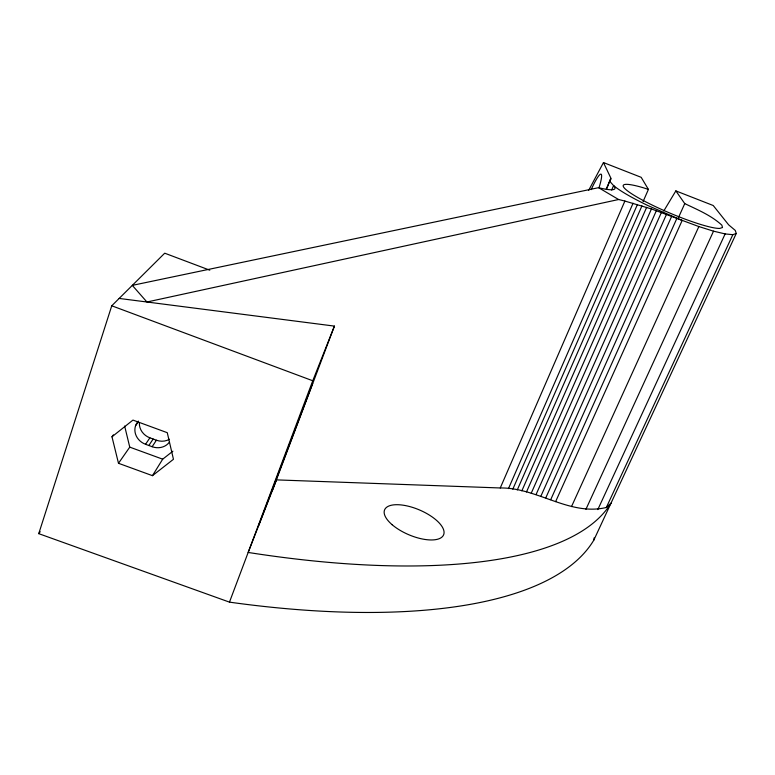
<?xml version="1.0" encoding="UTF-8"?>
<svg xmlns="http://www.w3.org/2000/svg" width="775" height="775" viewBox="0 0 775 775"><rect width="100%" height="100%" fill="white"/><g stroke="black" fill="none" stroke-linecap="round" stroke-linejoin="round"><path stroke-width="1.16" d="M209.783 270.184L164.717 253.193L111.755 305.786L38.75 533.655L229.468 602.136A549.078 197.935 16.7 0 0 593.863 540.049L594.115 537.889M606.554 189.216L610.516 179.083L611.281 178.996L603.463 162.556L588.671 190.35M599.046 187.56L599.511 186.136A25.585 3.584 -68.2 0 0 600.528 174.191A25.585 3.584 -68.2 0 0 591.18 189.633M229.468 602.136L312.761 380.767L334.412 326.101L119.166 298.433M258.308 526.467L312.664 383.441M272.296 490.682L334.412 326.101M606.234 189.071L610.516 179.083M611.678 190.04L613.587 185.593L609.877 181.457M500.262 487.969C537.027 487.427 569.577 516.286 606.331 507.489L610.981 503.188A554.59 184.741 17.1 0 1 248.165 552.449L276.51 479.89L500.262 487.969L624.892 201.054L651.446 208.95L698.856 226.562L713.533 231.163L725.129 233.924L732.84 234.689L736.25 233.469L735.262 230.407L728.636 224.828L713.232 205.52L675.858 190.892L663.797 210.945M508.478 488.608L633.068 203.215M512.808 489.19L637.438 204.474M643.076 201.578L648.413 189.4L641.177 177.32L603.463 162.556M517.264 489.945L641.962 205.859M521.837 490.866L646.641 207.351M526.496 491.951L651.446 208.95M531.243 493.191L656.377 210.645M536.048 494.586L661.404 212.447M540.911 496.136L666.51 214.326M545.803 497.831L671.692 216.293M550.715 499.662L676.914 218.327M678.328 217.911L684.751 203.602L675.858 190.892M555.627 501.619L682.174 220.439L648.074 205.637A68.713 9.368 22.9 0 1 613.587 185.593A54.211 7.682 22.3 0 1 598.571 187.676L132.312 285.374L146.94 302.008L618.605 199.514L624.892 201.054M571.504 506.618L698.856 226.562M585.919 509.34L713.533 231.163M597.806 509.611L725.129 233.924M606.331 507.489L732.84 234.689M593.863 540.049L736.25 233.469M113.421 434.862L111.978 436.8L118.488 463.285L152.462 475.666L162.692 459.178L172.893 451.195M138.357 421.087A15.452 13.969 26.3 0 0 145.555 444.288L152.152 446.71L156.405 440.219A15.238 13.814 26.1 0 0 169.454 439.27M148.848 445.499L153.15 439.028M145.555 444.288L149.885 437.827A15.258 13.824 26.5 0 1 139.374 423.082M118.488 463.285L129.754 447.136L124.649 426.037M135.547 425.766L138.105 422.191M38.75 533.655L40.193 531.718M111.978 436.8L132.951 420.089L167.274 432.692L173.455 459.284L152.462 475.666M648.413 189.4L643.076 187.686A53.911 7.343 22.9 0 0 643.337 200.56A53.911 7.343 22.9 0 0 719.713 228.422L722.503 227.521L721.864 225.176C711.276 215.402 697.607 209.783 684.751 203.602M129.754 447.136L162.692 459.178M149.885 437.827L156.405 440.219M111.755 305.786L312.761 380.767M598.571 187.676L618.605 199.514M169.454 442.06A15.432 13.969 25.9 0 1 152.152 446.71M392.131 524.704A32.046 13.495 23 0 0 442.748 536.261A32.046 13.495 23 0 0 407.437 506.007A32.046 13.495 23 0 0 392.131 524.704"/></g></svg>
